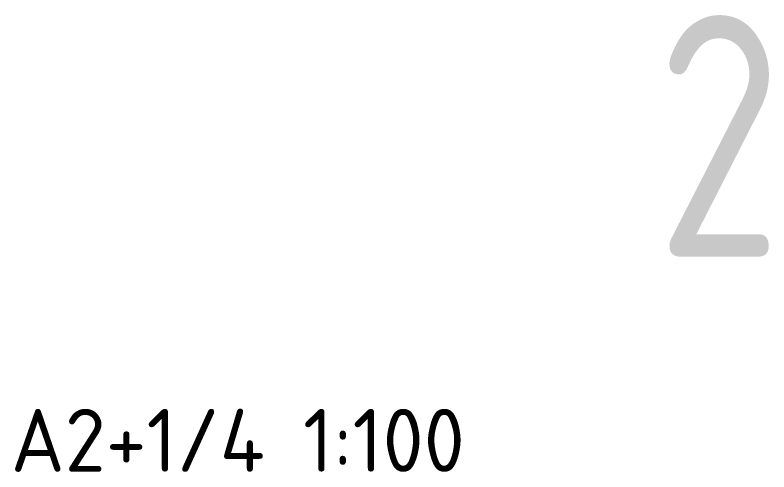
# Model space of a CAD drawing. Extents: x -2746917 to -971774, y -3334247 to -3250358.
# Drawn here: x -2433864 to -2397907, y -3272179 to -3250397 of the extents above; entities that cross this region are included whole.
import ezdxf
from ezdxf.enums import TextEntityAlignment as Align

# ---------------------------------------------------------------- set-up
doc = ezdxf.new("R2010")
doc.units = 0
doc.header["$LTSCALE"] = 1000
doc.header["$MEASUREMENT"] = 0
doc.layers.add('WIN', color=3, linetype='CONTINUOUS')
doc.layers.add('yichutu', color=7, linetype='CONTINUOUS', true_color=0xffffff, plot=False)
doc.styles.add('hztxt', font='tssdeng.shx', dxfattribs={"width": 0.8, "bigfont": 'tssdchn.shx'})
doc.styles.add('TSSD_Rein', font='Tssdeng.shx', dxfattribs={"width": 0.75, "bigfont": 'hztxt.shx'})

# ---------------------------------------------------------------- blocks, each defined once
blk = doc.blocks.new('yct-743-420-74300-42000-100-2002.0')
at = {"layer": 'yichutu', "color": 7, "true_color": 0xffffff, "style": 'TSSD_Rein'}
blk.add_text('A2+1/4 1:100', height=3000, dxfattribs=at).set_placement((0, 44000))

msp = doc.modelspace()

# ---------------------------------------------------------------- block references
at = {"layer": 'yichutu'}
msp.add_blockref('yct-743-420-74300-42000-100-2002.0', (-2434068.65, -3316173.05), dxfattribs=at)

# ---------------------------------------------------------------- texts
at = {"layer": 'WIN', "color": 3, "style": 'hztxt', "width": 0.8}
msp.add_text('2', height=11520, dxfattribs=at).set_placement((-2400280.53, -3261916.56), align=Align.CENTER)

doc.saveas('drawing.dxf')
